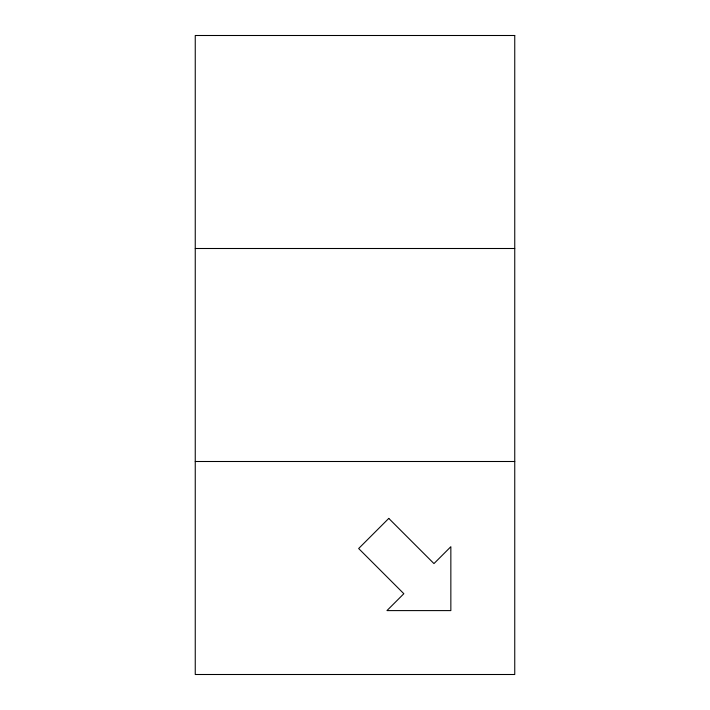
<?xml version="1.0" encoding="UTF-8"?>
<svg xmlns="http://www.w3.org/2000/svg" width="710" height="710" viewBox="0 0 710 710"><rect width="100%" height="100%" fill="white"/><g stroke="black" fill="none" stroke-linecap="round" stroke-linejoin="round"><path stroke-width="1.06" d="M195.25 248.5L514.75 248.5M195.25 461.5L514.75 461.5M388.778 518.406L358.656 548.528L403.839 593.711L386.95 610.6L450.85 610.6L450.85 546.7L433.961 563.589L388.778 518.406M514.75 35.5L195.25 35.5L195.25 674.5L514.75 674.5L514.75 35.5"/></g></svg>
